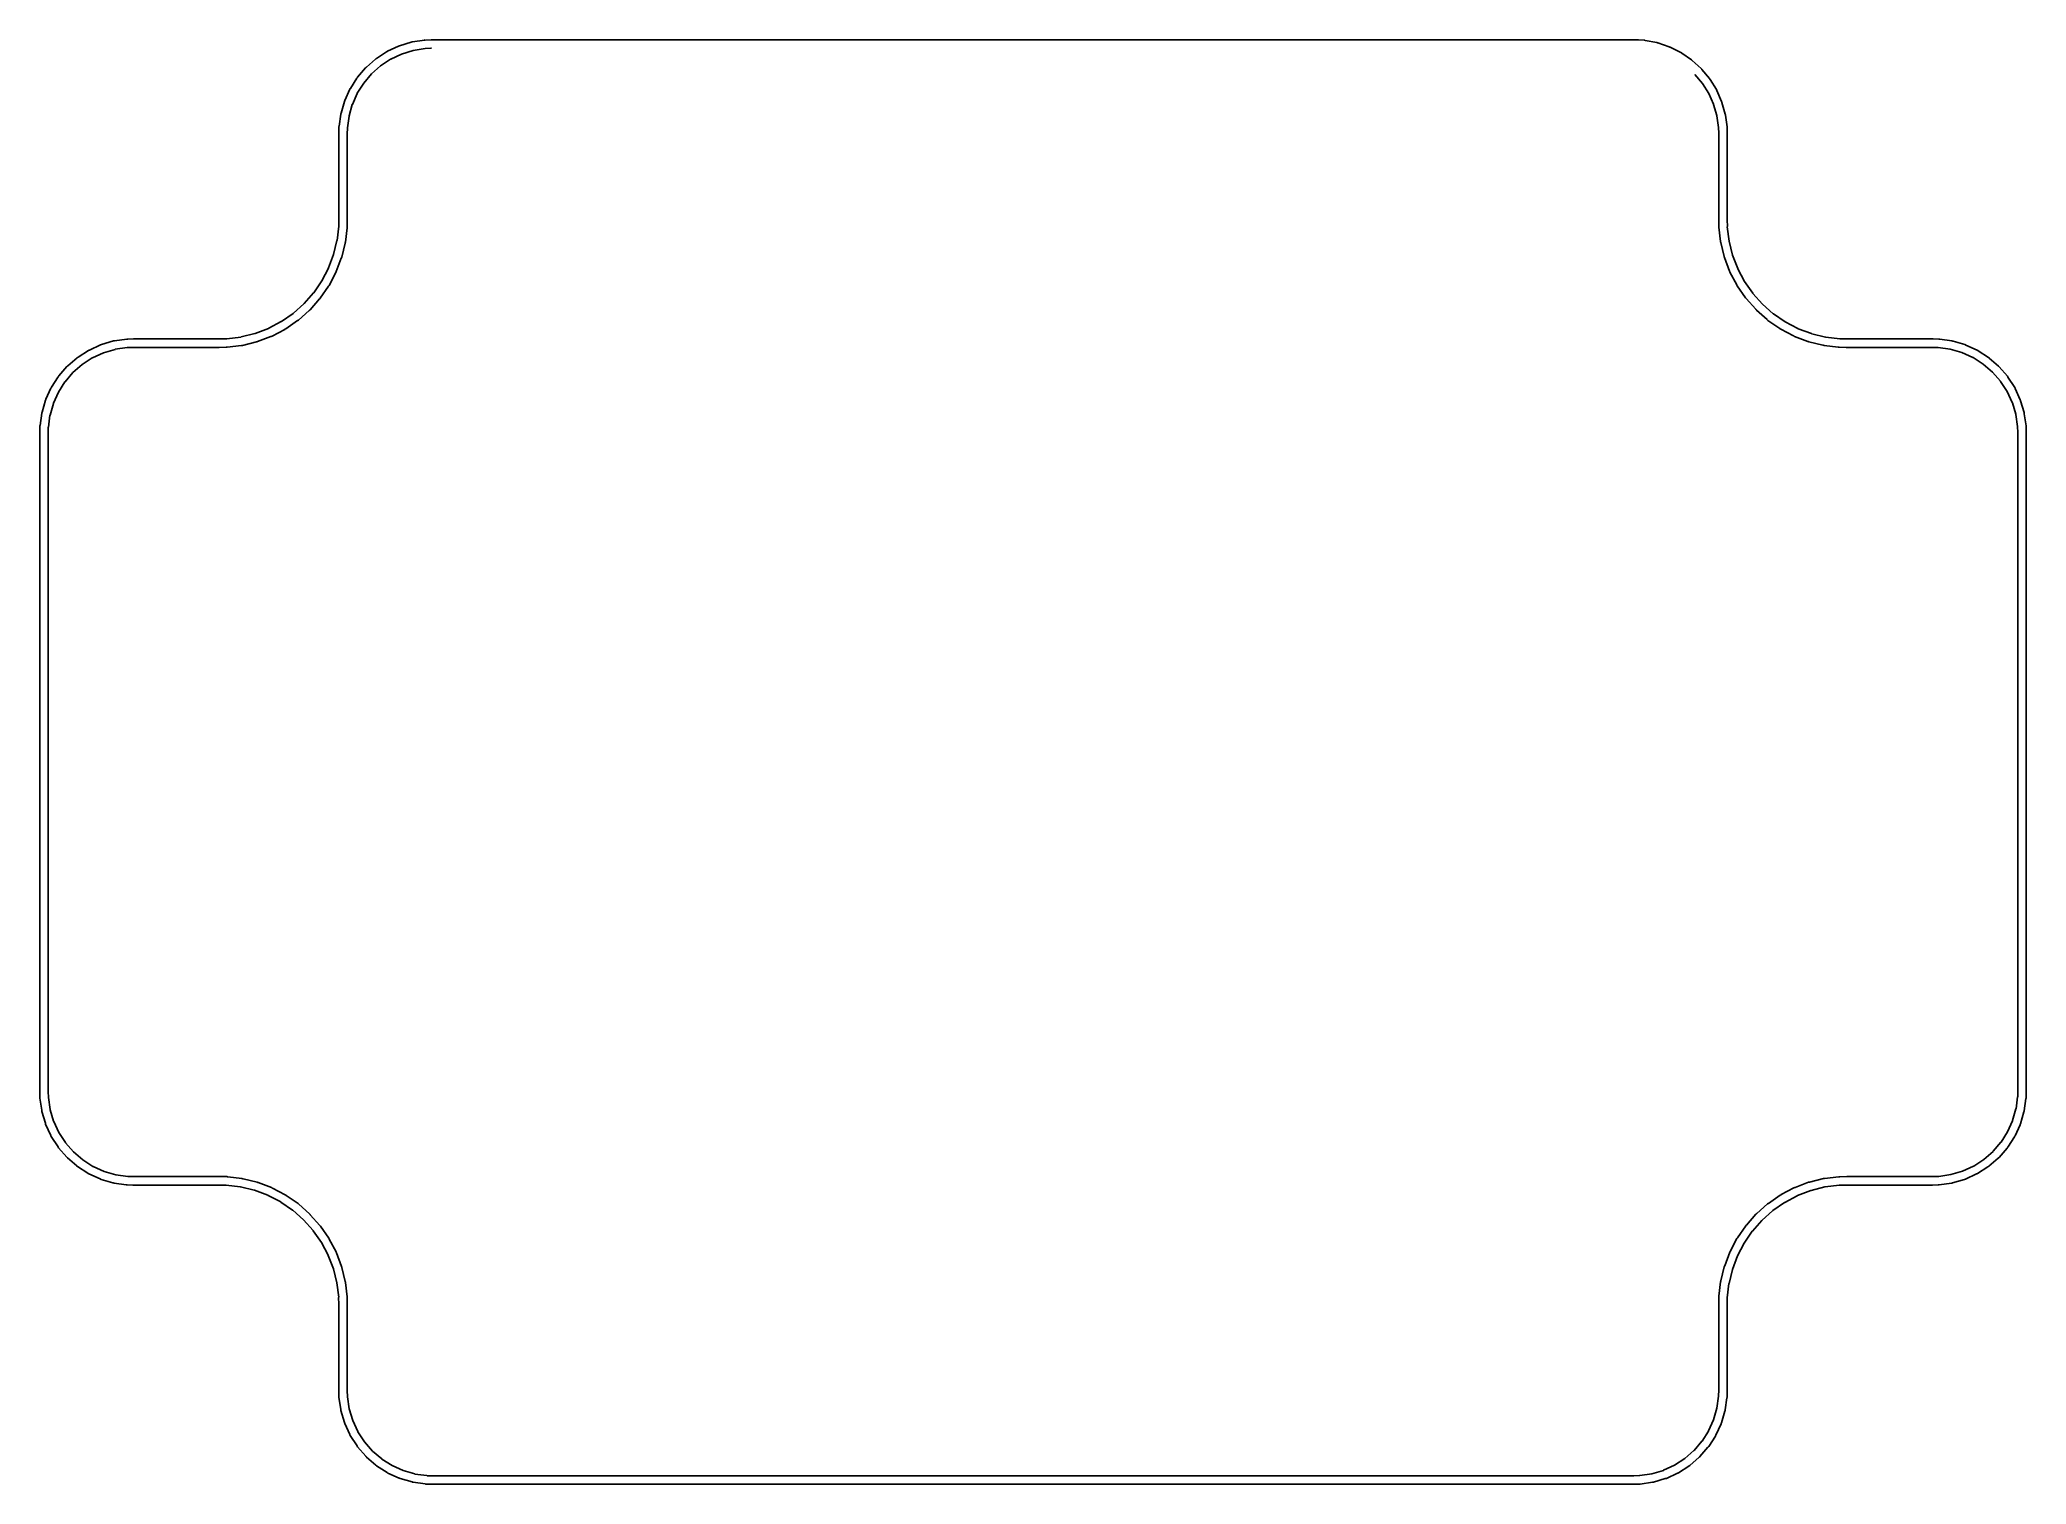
# Model space of a CAD drawing. Extents: x 233.8 to 280.3, y -72.9 to -39.1.
import ezdxf

# ---------------------------------------------------------------- set-up
doc = ezdxf.new("R2010")
doc.units = 0
doc.layers.add('BLACK', color=7, linetype='CONTINUOUS')

msp = doc.modelspace()

# ---------------------------------------------------------------- linework, layer by layer
at = {"layer": 'BLACK', "linetype": 'Continuous'}
for p, q in [((241.65084, -39.538263), (241.888504, -39.380265)), ((241.888504, -39.380265), (241.90587, -39.371169)), ((241.90587, -39.371169), (241.912119, -39.36998)), ((241.912119, -39.36998), (242.169685, -39.247067)), ((242.238647, -39.433762), (241.98588, -39.554386)), ((242.169685, -39.247067), (242.18816, -39.24051)), ((242.18816, -39.24051), (242.194514, -39.240214)), ((242.194514, -39.240214), (242.466834, -39.154841)), ((242.24154, -39.433177), (242.238647, -39.433762)), ((242.508787, -39.349393), (242.24154, -39.433177)), ((242.466834, -39.154841), (242.486048, -39.150954)), ((242.486048, -39.150954), (242.492383, -39.151557)), ((242.492383, -39.151557), (242.77402, -39.105429)), ((242.511734, -39.349222), (242.508787, -39.349393)), ((242.788577, -39.303878), (242.511734, -39.349222)), ((242.77402, -39.105429), (242.79359, -39.10429)), ((242.792815, -39.304158), (242.788577, -39.303878)), ((242.926722, -39.298296), (242.792815, -39.304158)), ((242.79359, -39.10429), (242.798347, -39.105436)), ((242.798347, -39.105436), (242.934816, -39.099463)), ((242.938046, -39.299411), (242.926722, -39.298296)), ((242.934816, -39.099463), (242.954377, -39.100753)), ((242.954377, -39.100753), (242.955906, -39.101329)), ((242.955906, -39.101329), (271.173008, -39.099411)), ((271.173008, -39.099411), (271.192517, -39.101332)), ((271.192517, -39.101332), (271.194477, -39.102144)), ((271.194477, -39.102144), (271.324732, -39.109316)), ((271.324732, -39.109316), (271.34407, -39.112532)), ((271.34407, -39.112532), (271.348888, -39.114915)), ((271.348888, -39.114915), (271.622371, -39.165191)), ((271.622371, -39.165191), (271.641177, -39.170724)), ((271.641177, -39.170724), (271.646355, -39.174121)), ((271.646355, -39.174121), (271.911128, -39.26189)), ((271.911128, -39.26189), (271.928992, -39.269962)), ((271.928992, -39.269962), (271.933653, -39.274041)), ((271.933653, -39.274041), (272.183801, -39.397468)), ((272.183801, -39.397468), (272.200382, -39.407926)), ((272.200382, -39.407926), (272.204437, -39.41261)), ((272.204437, -39.41261), (272.435182, -39.569336)), ((241.194694, -39.995324), (241.206774, -39.979885)), ((241.206774, -39.979885), (241.211979, -39.976229)), ((241.211979, -39.976229), (241.396091, -39.758168)), ((241.535806, -39.899909), (241.355125, -40.113908)), ((241.396091, -39.758168), (241.410227, -39.744587)), ((241.410227, -39.744587), (241.415896, -39.741701)), ((241.415896, -39.741701), (241.628911, -39.551774)), ((241.538202, -39.898185), (241.535806, -39.899909)), ((241.747246, -39.711797), (241.538202, -39.898185)), ((241.628911, -39.551774), (241.644821, -39.540321)), ((241.644821, -39.540321), (241.65084, -39.538263)), ((241.749863, -39.710427), (241.747246, -39.711797)), ((241.983096, -39.555373), (241.749863, -39.710427)), ((241.98588, -39.554386), (241.983096, -39.555373)), ((272.435182, -39.569336), (272.450163, -39.58198)), ((272.450163, -39.58198), (272.453532, -39.587176)), ((272.453532, -39.587176), (272.660474, -39.774213)), ((272.69186, -40.121642), (272.515928, -39.911747)), ((272.660474, -39.774213), (272.673569, -39.788801)), ((272.673569, -39.788801), (272.67619, -39.794412)), ((272.67619, -39.794412), (272.855375, -40.008189)), ((240.91282, -40.519293), (241.028743, -40.258506)), ((241.028743, -40.258506), (241.038526, -40.241518)), ((241.038526, -40.241518), (241.043165, -40.237163)), ((241.043165, -40.237163), (241.194694, -39.995324)), ((241.202469, -40.355614), (241.088709, -40.611539)), ((241.20429, -40.353287), (241.202469, -40.355614)), ((241.352994, -40.115954), (241.20429, -40.353287)), ((241.355125, -40.113908), (241.352994, -40.115954)), ((272.693251, -40.124486), (272.69186, -40.121642)), ((272.838572, -40.356627), (272.693251, -40.124486)), ((272.839559, -40.359637), (272.838572, -40.356627)), ((272.951494, -40.609592), (272.839559, -40.359637)), ((272.855375, -40.008189), (272.866335, -40.024443)), ((272.866335, -40.024443), (272.868157, -40.030363)), ((272.868157, -40.030363), (273.016165, -40.266797)), ((273.016165, -40.266797), (273.02478, -40.284406)), ((273.02478, -40.284406), (273.025769, -40.290518)), ((273.025769, -40.290518), (273.139775, -40.545099)), ((240.777271, -41.123391), (240.815666, -40.841499)), ((240.815666, -40.841499), (240.820317, -40.822455)), ((240.820317, -40.822455), (240.823557, -40.816977)), ((240.823557, -40.816977), (240.901553, -40.542454)), ((240.901553, -40.542454), (240.908843, -40.524257)), ((240.908843, -40.524257), (240.91282, -40.519293)), ((241.009594, -40.886247), (240.971797, -41.163758)), ((241.010692, -40.883508), (241.009594, -40.886247)), ((241.087234, -40.614099), (241.010692, -40.883508)), ((241.088709, -40.611539), (241.087234, -40.614099)), ((272.952057, -40.61271), (272.951494, -40.609592)), ((273.028472, -40.875713), (272.952057, -40.61271)), ((273.028599, -40.878873), (273.028472, -40.875713)), ((273.068096, -41.150336), (273.028599, -40.878873)), ((273.139775, -40.545099), (273.14588, -40.563728)), ((273.14588, -40.563728), (273.146017, -40.569919)), ((273.146017, -40.569919), (273.223844, -40.837783)), ((273.223844, -40.837783), (273.227323, -40.857075)), ((273.227323, -40.857075), (273.226605, -40.863228)), ((273.226605, -40.863228), (273.266767, -41.13926)), ((240.770226, -41.298179), (240.772036, -41.279791)), ((240.772111, -43.281208), (240.770226, -41.298179)), ((240.772036, -41.279791), (240.772811, -41.147932)), ((240.772811, -41.147932), (240.775069, -41.128459)), ((240.775069, -41.128459), (240.777271, -41.123391)), ((240.970211, -41.299909), (240.96834, -41.316039)), ((240.96834, -41.316039), (240.970226, -43.299179)), ((240.970991, -41.167057), (240.970211, -41.299909)), ((240.971797, -41.163758), (240.970991, -41.167057)), ((273.067737, -41.154767), (273.068096, -41.150336)), ((273.071509, -41.285377), (273.067737, -41.154767)), ((273.070226, -41.298411), (273.071509, -41.285377)), ((273.07211, -43.280545), (273.070226, -41.298411)), ((273.267554, -41.158848), (273.266362, -41.163431)), ((273.266362, -41.163431), (273.270211, -41.296689)), ((273.266767, -41.13926), (273.267554, -41.158848)), ((273.268626, -41.316228), (273.268341, -41.31695)), ((273.268341, -41.31695), (273.270226, -43.299179)), ((273.270211, -41.296689), (273.268626, -41.316228)), ((240.729612, -43.794126), (240.768257, -43.462372)), ((240.768257, -43.462372), (240.76935, -43.457467)), ((240.76935, -43.457467), (240.770238, -43.297637)), ((240.770238, -43.297637), (240.772111, -43.281208)), ((240.963412, -43.49982), (240.924423, -43.834533)), ((240.965291, -43.495476), (240.963412, -43.49982)), ((240.967512, -43.475999), (240.965291, -43.495476)), ((240.96839, -43.317819), (240.967512, -43.475999)), ((240.970226, -43.299179), (240.96839, -43.317819)), ((273.070238, -43.30072), (273.071858, -43.281183)), ((273.074336, -43.462894), (273.070238, -43.30072)), ((273.071858, -43.281183), (273.07211, -43.280545)), ((273.073209, -43.466944), (273.074336, -43.462894)), ((273.07366, -43.486542), (273.073209, -43.466944)), ((273.116211, -43.821601), (273.07366, -43.486542)), ((273.270226, -43.299179), (273.268871, -43.312932)), ((273.268871, -43.312932), (273.272915, -43.472918)), ((273.272915, -43.472918), (273.272434, -43.478711)), ((273.272434, -43.478711), (273.314554, -43.810368)), ((240.53077, -44.44018), (240.647669, -44.127308)), ((240.647669, -44.127308), (240.649727, -44.123162)), ((240.649727, -44.123162), (240.728069, -43.798487)), ((240.728069, -43.798487), (240.729612, -43.794126)), ((240.91747, -43.858429), (240.838248, -44.186754)), ((240.920158, -43.853667), (240.91747, -43.858429)), ((240.924423, -43.834533), (240.920158, -43.853667)), ((273.11539, -43.827009), (273.116211, -43.821601)), ((273.1182, -43.84641), (273.11539, -43.827009)), ((273.200821, -44.173899), (273.1182, -43.84641)), ((273.200658, -44.179365), (273.200821, -44.173899)), ((273.314554, -43.810368), (273.31466, -43.814993)), ((273.31466, -43.814993), (273.396364, -44.138843)), ((273.396364, -44.138843), (273.397027, -44.143421)), ((273.397027, -44.143421), (273.517163, -44.455066)), ((240.374478, -44.740548), (240.528229, -44.444045)), ((240.528229, -44.444045), (240.53077, -44.44018)), ((240.697787, -44.547562), (240.542309, -44.847398)), ((240.701536, -44.543582), (240.697787, -44.547562)), ((240.710255, -44.526025), (240.701536, -44.543582)), ((240.828466, -44.209638), (240.710255, -44.526025)), ((240.831709, -44.205235), (240.828466, -44.209638)), ((240.838248, -44.186754), (240.831709, -44.205235)), ((273.205784, -44.198286), (273.200658, -44.179365)), ((273.327271, -44.513434), (273.205784, -44.198286)), ((273.327767, -44.518878), (273.327271, -44.513434)), ((273.335136, -44.537044), (273.327767, -44.518878)), ((273.493715, -44.835251), (273.335136, -44.537044)), ((273.517163, -44.455066), (273.518372, -44.459529)), ((273.518372, -44.459529), (273.675191, -44.754426)), ((239.959506, -45.274145), (240.179734, -45.02304)), ((240.179734, -45.02304), (240.183128, -45.019893)), ((240.183128, -45.019893), (240.371489, -44.74408)), ((240.527335, -44.867277), (240.336859, -45.14619)), ((240.371489, -44.74408), (240.374478, -44.740548)), ((240.531538, -44.863777), (240.527335, -44.867277)), ((240.542309, -44.847398), (240.531538, -44.863777)), ((273.494864, -44.840598), (273.493715, -44.835251)), ((273.504369, -44.857743), (273.494864, -44.840598)), ((273.697732, -45.134667), (273.504369, -44.857743)), ((273.675191, -44.754426), (273.67693, -44.758714)), ((273.67693, -44.758714), (273.868145, -45.032561)), ((273.868145, -45.032561), (273.870388, -45.036606)), ((273.870388, -45.036606), (274.09321, -45.285414)), ((239.428916, -45.692957), (239.70283, -45.501836)), ((239.70283, -45.501836), (239.706877, -45.499594)), ((239.706877, -45.499594), (239.95576, -45.276858)), ((240.077607, -45.433763), (239.825926, -45.659004)), ((239.95576, -45.276858), (239.959506, -45.274145)), ((240.082521, -45.431372), (240.077607, -45.433763)), ((240.096899, -45.418046), (240.082521, -45.431372)), ((240.319598, -45.16412), (240.096899, -45.418046)), ((240.324193, -45.161152), (240.319598, -45.16412)), ((240.336859, -45.14619), (240.324193, -45.161152)), ((273.699517, -45.139836), (273.697732, -45.134667)), ((273.711019, -45.15571), (273.699517, -45.139836)), ((273.936346, -45.407314), (273.711019, -45.15571)), ((273.93874, -45.412229), (273.936346, -45.407314)), ((273.952071, -45.426602), (273.93874, -45.412229)), ((274.206078, -45.649216), (273.952071, -45.426602)), ((274.09321, -45.285414), (274.095924, -45.289159)), ((274.095924, -45.289159), (274.347108, -45.5093)), ((274.347108, -45.5093), (274.350255, -45.512693)), ((274.350255, -45.512693), (274.626136, -45.700958)), ((238.485084, -46.05491), (238.808959, -45.973314)), ((238.808959, -45.973314), (238.813535, -45.972652)), ((238.813535, -45.972652), (239.12522, -45.85262)), ((239.12522, -45.85262), (239.129686, -45.851411)), ((239.129686, -45.851411), (239.424632, -45.694694)), ((239.207137, -46.034674), (239.188969, -46.042038)), ((239.505397, -45.876195), (239.207137, -46.034674)), ((239.424632, -45.694694), (239.428916, -45.692957)), ((239.510742, -45.875049), (239.505397, -45.876195)), ((239.527891, -45.86555), (239.510742, -45.875049)), ((239.804879, -45.672282), (239.527891, -45.86555)), ((239.810048, -45.6705), (239.804879, -45.672282)), ((239.825926, -45.659004), (239.810048, -45.6705)), ((274.209047, -45.653807), (274.206078, -45.649216)), ((274.224013, -45.666468), (274.209047, -45.653807)), ((274.502993, -45.856848), (274.224013, -45.666468)), ((274.506496, -45.86105), (274.502993, -45.856848)), ((274.522879, -45.871815), (274.506496, -45.86105)), ((274.82277, -46.027186), (274.522879, -45.871815)), ((274.626136, -45.700958), (274.629667, -45.703945)), ((274.629667, -45.703945), (274.926228, -45.857591)), ((274.826753, -46.030934), (274.82277, -46.027186)), ((274.844314, -46.039647), (274.826753, -46.030934)), ((274.926228, -45.857591), (274.930094, -45.860131)), ((274.930094, -45.860131), (275.24301, -45.976917)), ((275.24301, -45.976917), (275.247154, -45.978973)), ((275.247154, -45.978973), (275.571863, -46.057197)), ((234.666673, -46.526861), (234.908388, -46.369465)), ((234.908388, -46.369465), (234.925839, -46.360534)), ((234.925839, -46.360534), (234.932171, -46.359391)), ((234.932171, -46.359391), (235.193826, -46.237996)), ((235.260721, -46.425444), (235.003991, -46.544555)), ((235.193826, -46.237996), (235.21237, -46.231639)), ((235.21237, -46.231639), (235.2188, -46.231409)), ((235.2188, -46.231409), (235.495069, -46.14849)), ((235.263537, -46.42491), (235.260721, -46.425444)), ((235.534606, -46.34355), (235.263537, -46.42491)), ((235.495069, -46.14849), (235.514329, -46.144837)), ((235.514329, -46.144837), (235.520727, -46.145525)), ((235.520727, -46.145525), (235.805985, -46.102767)), ((235.537469, -46.343423), (235.534606, -46.34355)), ((235.817813, -46.301401), (235.537469, -46.343423)), ((235.805985, -46.102767), (235.825568, -46.101893)), ((235.821927, -46.301735), (235.817813, -46.301401)), ((235.957096, -46.297886), (235.821927, -46.301735)), ((235.825568, -46.101893), (235.8304, -46.103126)), ((235.8304, -46.103126), (235.968512, -46.099194)), ((235.970226, -46.299179), (235.957096, -46.297886)), ((235.968512, -46.099194), (235.988051, -46.10078)), ((237.950577, -46.297294), (235.970226, -46.299179)), ((235.988051, -46.10078), (235.98877, -46.101063)), ((235.98877, -46.101063), (237.969226, -46.099179)), ((237.951199, -46.297541), (237.950577, -46.297294)), ((237.970735, -46.299168), (237.951199, -46.297541)), ((237.969226, -46.099179), (237.983025, -46.100537)), ((238.132909, -46.29512), (237.970735, -46.299168)), ((237.983025, -46.100537), (238.142996, -46.096545)), ((238.136958, -46.296249), (238.132909, -46.29512)), ((238.156557, -46.295805), (238.136958, -46.296249)), ((238.142996, -46.096545), (238.14879, -46.097027)), ((238.14879, -46.097027), (238.480457, -46.055015)), ((238.491628, -46.253361), (238.156557, -46.295805)), ((238.480457, -46.055015), (238.485084, -46.05491)), ((238.497034, -46.254184), (238.491628, -46.253361)), ((238.516436, -46.251381), (238.497034, -46.254184)), ((238.843948, -46.168868), (238.516436, -46.251381)), ((238.849417, -46.169034), (238.843948, -46.168868)), ((238.868339, -46.163913), (238.849417, -46.169034)), ((239.183524, -46.042532), (238.868339, -46.163913)), ((239.188969, -46.042038), (239.183524, -46.042532)), ((275.160746, -46.157744), (274.844314, -46.039647)), ((275.16515, -46.160985), (275.160746, -46.157744)), ((275.183633, -46.167518), (275.16515, -46.160985)), ((275.511989, -46.24662), (275.183633, -46.167518)), ((275.516753, -46.249307), (275.511989, -46.24662)), ((275.535889, -46.253564), (275.516753, -46.249307)), ((275.870616, -46.29243), (275.535889, -46.253564)), ((275.571863, -46.057197), (275.576226, -46.058739)), ((275.576226, -46.058739), (275.907994, -46.097262)), ((275.874958, -46.294306), (275.870616, -46.29243)), ((275.894436, -46.296522), (275.874958, -46.294306)), ((276.052646, -46.297349), (275.894436, -46.296522)), ((275.907994, -46.097262), (275.912902, -46.098353)), ((275.912902, -46.098353), (276.072735, -46.09919)), ((276.071226, -46.299179), (276.052646, -46.297349)), ((278.052396, -46.297293), (276.071226, -46.299179)), ((276.072735, -46.09919), (276.089209, -46.101064)), ((276.089209, -46.101064), (278.070226, -46.099179)), ((278.06844, -46.299163), (278.052396, -46.297293)), ((278.202737, -46.30004), (278.06844, -46.299163)), ((278.070226, -46.099179), (278.088761, -46.101004)), ((278.088761, -46.101004), (278.222014, -46.101875)), ((278.205994, -46.300841), (278.202737, -46.30004)), ((278.486344, -46.339437), (278.205994, -46.300841)), ((278.222014, -46.101875), (278.241486, -46.104144)), ((278.241486, -46.104144), (278.246596, -46.106368)), ((278.246596, -46.106368), (278.531412, -46.14558)), ((278.489003, -46.340511), (278.486344, -46.339437)), ((278.761005, -46.41861), (278.489003, -46.340511)), ((278.531412, -46.14558), (278.550449, -46.150259)), ((278.550449, -46.150259), (278.555981, -46.153541)), ((278.555981, -46.153541), (278.833203, -46.23314)), ((278.763485, -46.420052), (278.761005, -46.41861)), ((279.021608, -46.536066), (278.763485, -46.420052)), ((278.833203, -46.23314), (278.851381, -46.24048)), ((278.851381, -46.24048), (278.85639, -46.244516)), ((278.85639, -46.244516), (279.119462, -46.362756)), ((279.119462, -46.362756), (279.13641, -46.372608)), ((279.13641, -46.372608), (279.140794, -46.377317)), ((279.140794, -46.377317), (279.384363, -46.531791)), ((234.220153, -46.965902), (234.407731, -46.74678)), ((234.546455, -46.889494), (234.362405, -47.104496)), ((234.407731, -46.74678), (234.421959, -46.733294)), ((234.421959, -46.733294), (234.427713, -46.730413)), ((234.427713, -46.730413), (234.644567, -46.540217)), ((234.548791, -46.887842), (234.546455, -46.889494)), ((234.761566, -46.701223), (234.548791, -46.887842)), ((234.644567, -46.540217), (234.660569, -46.528893)), ((234.660569, -46.528893), (234.666673, -46.526861)), ((234.764115, -46.699919), (234.761566, -46.701223)), ((235.001282, -46.545483), (234.764115, -46.699919)), ((235.003991, -46.544555), (235.001282, -46.545483)), ((279.023855, -46.537844), (279.021608, -46.536066)), ((279.262841, -46.689411), (279.023855, -46.537844)), ((279.264812, -46.691491), (279.262841, -46.689411)), ((279.479796, -46.875527), (279.264812, -46.691491)), ((279.384363, -46.531791), (279.399736, -46.543955)), ((279.399736, -46.543955), (279.403403, -46.549236)), ((279.403403, -46.549236), (279.622511, -46.736803)), ((279.48145, -46.877864), (279.479796, -46.875527)), ((279.668056, -47.090619), (279.48145, -46.877864)), ((279.622511, -46.736803), (279.635997, -46.751031)), ((279.635997, -46.751031), (279.638876, -46.756784)), ((279.638876, -46.756784), (279.829062, -46.97362)), ((233.915417, -47.51296), (234.033661, -47.249866)), ((234.033661, -47.249866), (234.043512, -47.232918)), ((234.043512, -47.232918), (234.04822, -47.228534)), ((234.04822, -47.228534), (234.202705, -46.984946)), ((234.206971, -47.347717), (234.090953, -47.605862)), ((234.202705, -46.984946), (234.214868, -46.969572)), ((234.208749, -47.345471), (234.206971, -47.347717)), ((234.360327, -47.106465), (234.208749, -47.345471)), ((234.214868, -46.969572), (234.220153, -46.965902)), ((234.362405, -47.104496), (234.360327, -47.106465)), ((279.669362, -47.093171), (279.668056, -47.090619)), ((279.823789, -47.330314), (279.669362, -47.093171)), ((279.82472, -47.333028), (279.823789, -47.330314)), ((279.94383, -47.589737), (279.82472, -47.333028)), ((279.829062, -46.97362), (279.840386, -46.989622)), ((279.840386, -46.989622), (279.842417, -46.995724)), ((279.842417, -46.995724), (279.999808, -47.237421)), ((279.999808, -47.237421), (280.00874, -47.254871)), ((280.00874, -47.254871), (280.009882, -47.261202)), ((280.009882, -47.261202), (280.131275, -47.522834)), ((233.777275, -48.122843), (233.816484, -47.837964)), ((233.816484, -47.837964), (233.821161, -47.818927)), ((233.821161, -47.818927), (233.824443, -47.813394)), ((233.824443, -47.813394), (233.90404, -47.536149)), ((233.90404, -47.536149), (233.91138, -47.517971)), ((233.91138, -47.517971), (233.915417, -47.51296)), ((234.010343, -47.883023), (233.971755, -48.163396)), ((234.011416, -47.880366), (234.010343, -47.883023)), ((234.089513, -47.608338), (234.011416, -47.880366)), ((234.090953, -47.605862), (234.089513, -47.608338)), ((279.944364, -47.592552), (279.94383, -47.589737)), ((280.025729, -47.863599), (279.944364, -47.592552)), ((280.025857, -47.866461), (280.025729, -47.863599)), ((280.067892, -48.146797), (280.025857, -47.866461)), ((280.131275, -47.522834), (280.137633, -47.541378)), ((280.137633, -47.541378), (280.137862, -47.547808)), ((280.137862, -47.547808), (280.220788, -47.824052)), ((280.220788, -47.824052), (280.224441, -47.843312)), ((280.224441, -47.843312), (280.223753, -47.849705)), ((280.223753, -47.849705), (280.266523, -48.134944)), ((233.770226, -48.299179), (233.772034, -48.280813)), ((233.772142, -63.681164), (233.770226, -48.299179)), ((233.772034, -48.280813), (233.772787, -48.147468)), ((233.772787, -48.147468), (233.775039, -48.127994)), ((233.775039, -48.127994), (233.777275, -48.122843)), ((233.970212, -48.300877), (233.968309, -48.317326)), ((233.968309, -48.317326), (233.970226, -63.69981)), ((233.970969, -48.166591), (233.970212, -48.300877)), ((233.971755, -48.163396), (233.970969, -48.166591)), ((280.067557, -48.150967), (280.067892, -48.146797)), ((280.071509, -48.286146), (280.067557, -48.150967)), ((280.070226, -48.299179), (280.071509, -48.286146)), ((280.072142, -63.681662), (280.070226, -48.299179)), ((280.267398, -48.154527), (280.266173, -48.159325)), ((280.266173, -48.159325), (280.27021, -48.297389)), ((280.266523, -48.134944), (280.267398, -48.154527)), ((280.268638, -48.31693), (280.268309, -48.317764)), ((280.268309, -48.317764), (280.270226, -63.699811)), ((280.27021, -48.297389), (280.268638, -48.31693)), ((233.77024, -63.701483), (233.771834, -63.681945)), ((233.774117, -63.839621), (233.77024, -63.701483)), ((233.771834, -63.681945), (233.772142, -63.681164)), ((233.970226, -63.69981), (233.968928, -63.712988)), ((280.069482, -63.832398), (280.07024, -63.698113)), ((280.07024, -63.698113), (280.072142, -63.681662)), ((280.270226, -63.699811), (280.268417, -63.718176)), ((233.772879, -63.844472), (233.774117, -63.839621)), ((233.773754, -63.864056), (233.772879, -63.844472)), ((233.816517, -64.149319), (233.773754, -63.864056)), ((233.81583, -64.155714), (233.816517, -64.149319)), ((233.819483, -64.174974), (233.81583, -64.155714)), ((233.968928, -63.712988), (233.972722, -63.848152)), ((233.972722, -63.848152), (233.972389, -63.852232)), ((233.972389, -63.852232), (234.014414, -64.13257)), ((234.014414, -64.13257), (234.014541, -64.135431)), ((234.014541, -64.135431), (234.095908, -64.406505)), ((279.950935, -64.390652), (280.029035, -64.118624)), ((280.029035, -64.118624), (280.030106, -64.115969)), ((280.030106, -64.115969), (280.068697, -63.835594)), ((280.068697, -63.835594), (280.069482, -63.832398)), ((280.223966, -64.161027), (280.219289, -64.180065)), ((280.263176, -63.876145), (280.223966, -64.161027)), ((280.265413, -63.870995), (280.263176, -63.876145)), ((280.267665, -63.851522), (280.265413, -63.870995)), ((280.268417, -63.718176), (280.267665, -63.851522)), ((233.902409, -64.451245), (233.819483, -64.174974)), ((233.902639, -64.457675), (233.902409, -64.451245)), ((233.908996, -64.476219), (233.902639, -64.457675)), ((234.030395, -64.737877), (233.908996, -64.476219)), ((234.095908, -64.406505), (234.096441, -64.409317)), ((234.096441, -64.409317), (234.215558, -64.666054)), ((279.833477, -64.651273), (279.949496, -64.393129)), ((279.949496, -64.393129), (279.950935, -64.390652)), ((280.125031, -64.486029), (280.006788, -64.749125)), ((280.129069, -64.48102), (280.125031, -64.486029)), ((280.136408, -64.462843), (280.129069, -64.48102)), ((280.216005, -64.185598), (280.136408, -64.462843)), ((280.219289, -64.180065), (280.216005, -64.185598)), ((234.031538, -64.744209), (234.030395, -64.737877)), ((234.04047, -64.761659), (234.031538, -64.744209)), ((234.197873, -65.003375), (234.04047, -64.761659)), ((234.199905, -65.009481), (234.197873, -65.003375)), ((234.211229, -65.025483), (234.199905, -65.009481)), ((234.401433, -65.242339), (234.211229, -65.025483)), ((234.215558, -64.666054), (234.216485, -64.668761)), ((234.216485, -64.668761), (234.370929, -64.905932)), ((234.370929, -64.905932), (234.372234, -64.908481)), ((234.372234, -64.908481), (234.558858, -65.121256)), ((279.493996, -65.109497), (279.678044, -64.894497)), ((279.820298, -65.033087), (279.632719, -65.252213)), ((279.678044, -64.894497), (279.680122, -64.892526)), ((279.680122, -64.892526), (279.8317, -64.65352)), ((279.825581, -65.02942), (279.820298, -65.033087)), ((279.837745, -65.014047), (279.825581, -65.02942)), ((279.8317, -64.65352), (279.833477, -64.651273)), ((279.992227, -64.770457), (279.837745, -65.014047)), ((279.996937, -64.766073), (279.992227, -64.770457)), ((280.006788, -64.749125), (279.996937, -64.766073)), ((234.404312, -65.24809), (234.401433, -65.242339)), ((234.417798, -65.262318), (234.404312, -65.24809)), ((234.636925, -65.449892), (234.417798, -65.262318)), ((234.558858, -65.121256), (234.560513, -65.123594)), ((234.560513, -65.123594), (234.775518, -65.307641)), ((234.640596, -65.45518), (234.636925, -65.449892)), ((234.65597, -65.467343), (234.640596, -65.45518)), ((234.899561, -65.621824), (234.65597, -65.467343)), ((234.775518, -65.307641), (234.777489, -65.30972)), ((234.777489, -65.30972), (235.016499, -65.461296)), ((235.016499, -65.461296), (235.018744, -65.463072)), ((235.018744, -65.463072), (235.276895, -65.579089)), ((278.779728, -65.573556), (279.036459, -65.454443)), ((279.036459, -65.454443), (279.039171, -65.453513)), ((279.039171, -65.453513), (279.276335, -65.299076)), ((279.373777, -65.472132), (279.132064, -65.629533)), ((279.276335, -65.299076), (279.278885, -65.29777)), ((279.278885, -65.29777), (279.491658, -65.111152)), ((279.379883, -65.470101), (279.373777, -65.472132)), ((279.395885, -65.458777), (279.379883, -65.470101)), ((279.612739, -65.268577), (279.395885, -65.458777)), ((279.491658, -65.111152), (279.493996, -65.109497)), ((279.618491, -65.265699), (279.612739, -65.268577)), ((279.632719, -65.252213), (279.618491, -65.265699)), ((234.903948, -65.626535), (234.899561, -65.621824)), ((234.920897, -65.636386), (234.903948, -65.626535)), ((235.183996, -65.754625), (234.920897, -65.636386)), ((235.189007, -65.758664), (235.183996, -65.754625)), ((235.207185, -65.766003), (235.189007, -65.758664)), ((235.484436, -65.845597), (235.207185, -65.766003)), ((235.276895, -65.579089), (235.279369, -65.580527)), ((235.279369, -65.580527), (235.551406, -65.658625)), ((235.489968, -65.84888), (235.484436, -65.845597)), ((235.509005, -65.853558), (235.489968, -65.84888)), ((235.793891, -65.892762), (235.509005, -65.853558)), ((235.551406, -65.658625), (235.554062, -65.659697)), ((235.554062, -65.659697), (235.83444, -65.698282)), ((235.799041, -65.894999), (235.793891, -65.892762)), ((235.818515, -65.897251), (235.799041, -65.894999)), ((235.951865, -65.898002), (235.818515, -65.897251)), ((235.83444, -65.698282), (235.837637, -65.699067)), ((235.837637, -65.699067), (235.971923, -65.699824)), ((235.970226, -65.89981), (235.951865, -65.898002)), ((237.951225, -65.897924), (235.970226, -65.89981)), ((235.971923, -65.699824), (235.988105, -65.701695)), ((235.988105, -65.701695), (237.969226, -65.69981)), ((237.967737, -65.899799), (237.951225, -65.897924)), ((238.127564, -65.900602), (237.967737, -65.899799)), ((237.969226, -65.69981), (237.98776, -65.701635)), ((237.98776, -65.701635), (238.145994, -65.702431)), ((238.132453, -65.901691), (238.127564, -65.900602)), ((238.464217, -65.940226), (238.132453, -65.901691)), ((238.145994, -65.702431), (238.165473, -65.704642)), ((238.165473, -65.704642), (238.169828, -65.706522)), ((238.169828, -65.706522), (238.504563, -65.745403)), ((238.468582, -65.941769), (238.464217, -65.940226)), ((238.793288, -66.020003), (238.468582, -65.941769)), ((238.504563, -65.745403), (238.523699, -65.749662)), ((238.523699, -65.749662), (238.52846, -65.752347)), ((238.52846, -65.752347), (238.856815, -65.831461)), ((238.797433, -66.02206), (238.793288, -66.020003)), ((239.110343, -66.138854), (238.797433, -66.02206)), ((238.856815, -65.831461), (238.875298, -65.837994)), ((238.875298, -65.837994), (238.879701, -65.841233)), ((238.879701, -65.841233), (239.196129, -65.959341)), ((239.196129, -65.959341), (239.213689, -65.968054)), ((239.213689, -65.968054), (239.21767, -65.971801)), ((239.21767, -65.971801), (239.51756, -66.12718)), ((274.535039, -66.122795), (274.833304, -65.964317)), ((274.833304, -65.964317), (274.851472, -65.956954)), ((274.851472, -65.956954), (274.856916, -65.956459)), ((274.856916, -65.956459), (275.172106, -65.835079)), ((275.226907, -66.02634), (274.915219, -66.146373)), ((275.172106, -65.835079), (275.191029, -65.829959)), ((275.191029, -65.829959), (275.196495, -65.830124)), ((275.196495, -65.830124), (275.524011, -65.747611)), ((275.231485, -66.025679), (275.226907, -66.02634)), ((275.555362, -65.944081), (275.231485, -66.025679)), ((275.524011, -65.747611), (275.543413, -65.744808)), ((275.543413, -65.744808), (275.548818, -65.74563)), ((275.548818, -65.74563), (275.883893, -65.703186)), ((275.55999, -65.943977), (275.555362, -65.944081)), ((275.891659, -65.901963), (275.55999, -65.943977)), ((275.883893, -65.703186), (275.903491, -65.702742)), ((275.897454, -65.902446), (275.891659, -65.901963)), ((276.057428, -65.898452), (275.897454, -65.902446)), ((275.903491, -65.702742), (275.907539, -65.70387)), ((275.907539, -65.70387), (276.069717, -65.699822)), ((276.071226, -65.899811), (276.057428, -65.898452)), ((276.069717, -65.699822), (276.089252, -65.701449)), ((278.051674, -65.897926), (276.071226, -65.899811)), ((276.089252, -65.701449), (276.089873, -65.701695)), ((276.089873, -65.701695), (278.070226, -65.699811)), ((278.052389, -65.898208), (278.051674, -65.897926)), ((278.071928, -65.899797), (278.052389, -65.898208)), ((278.070226, -65.699811), (278.083366, -65.701104)), ((278.210048, -65.89588), (278.071928, -65.899797)), ((278.083366, -65.701104), (278.218538, -65.697272)), ((278.214885, -65.897115), (278.210048, -65.89588)), ((278.234469, -65.89624), (278.214885, -65.897115)), ((278.218538, -65.697272), (278.222642, -65.697605)), ((278.222642, -65.697605), (278.502982, -65.655582)), ((278.519726, -65.853478), (278.234469, -65.89624)), ((278.502982, -65.655582), (278.505842, -65.655454)), ((278.505842, -65.655454), (278.776914, -65.57409)), ((278.526124, -65.854167), (278.519726, -65.853478)), ((278.545384, -65.850514), (278.526124, -65.854167)), ((278.821653, -65.767589), (278.545384, -65.850514)), ((278.776914, -65.57409), (278.779728, -65.573556)), ((278.828083, -65.76736), (278.821653, -65.767589)), ((278.846627, -65.761004), (278.828083, -65.76736)), ((279.108281, -65.639606), (278.846627, -65.761004)), ((279.114613, -65.638464), (279.108281, -65.639606)), ((279.132064, -65.629533), (279.114613, -65.638464)), ((239.11421, -66.141395), (239.110343, -66.138854)), ((239.410768, -66.295048), (239.11421, -66.141395)), ((239.414299, -66.298035), (239.410768, -66.295048)), ((239.690178, -66.486305), (239.414299, -66.298035)), ((239.51756, -66.12718), (239.533942, -66.137946)), ((239.533942, -66.137946), (239.537442, -66.142145)), ((239.537442, -66.142145), (239.81642, -66.33253)), ((239.693323, -66.489696), (239.690178, -66.486305)), ((239.944505, -66.70984), (239.693323, -66.489696)), ((239.81642, -66.33253), (239.831386, -66.345191)), ((239.831386, -66.345191), (239.834354, -66.34978)), ((239.834354, -66.34978), (240.088359, -66.572399)), ((273.962819, -66.565225), (274.214506, -66.339986)), ((274.214506, -66.339986), (274.230384, -66.32849)), ((274.230384, -66.32849), (274.235554, -66.326706)), ((274.235554, -66.326706), (274.512545, -66.133442)), ((274.611513, -66.306037), (274.3376, -66.497155)), ((274.512545, -66.133442), (274.529693, -66.123943)), ((274.529693, -66.123943), (274.535039, -66.122795)), ((274.615802, -66.304299), (274.611513, -66.306037)), ((274.91075, -66.147581), (274.615802, -66.304299)), ((274.915219, -66.146373), (274.91075, -66.147581)), ((239.947219, -66.713586), (239.944505, -66.70984)), ((240.17004, -66.962394), (239.947219, -66.713586)), ((240.088359, -66.572399), (240.10169, -66.586772)), ((240.10169, -66.586772), (240.104084, -66.591687)), ((240.104084, -66.591687), (240.329408, -66.843291)), ((240.329408, -66.843291), (240.34091, -66.859165)), ((240.34091, -66.859165), (240.342693, -66.864331)), ((240.342693, -66.864331), (240.536057, -67.141255)), ((273.513076, -67.131707), (273.703561, -66.852796)), ((273.703561, -66.852796), (273.716228, -66.837835)), ((273.716228, -66.837835), (273.720819, -66.834868)), ((273.720819, -66.834868), (273.943527, -66.580942)), ((274.080917, -66.724844), (273.860684, -66.97595)), ((273.943527, -66.580942), (273.957905, -66.567617)), ((273.957905, -66.567617), (273.962819, -66.565225)), ((274.084664, -66.722132), (274.080917, -66.724844)), ((274.333553, -66.499396), (274.084664, -66.722132)), ((274.3376, -66.497155), (274.333553, -66.499396)), ((240.172283, -66.96644), (240.17004, -66.962394)), ((240.363497, -67.240285), (240.172283, -66.96644)), ((240.365236, -67.244572), (240.363497, -67.240285)), ((240.522056, -67.539467), (240.365236, -67.244572)), ((240.536057, -67.141255), (240.545562, -67.1584)), ((240.545562, -67.1584), (240.54671, -67.163746)), ((240.54671, -67.163746), (240.705293, -67.461953)), ((273.342617, -67.451419), (273.498103, -67.151586)), ((273.498103, -67.151586), (273.508874, -67.135208)), ((273.508874, -67.135208), (273.513076, -67.131707)), ((273.66593, -67.258439), (273.512172, -67.554943)), ((273.668921, -67.254908), (273.66593, -67.258439)), ((273.857287, -66.979097), (273.668921, -67.254908)), ((273.860684, -66.97595), (273.857287, -66.979097)), ((240.523266, -67.543932), (240.522056, -67.539467)), ((240.643406, -67.855572), (240.523266, -67.543932)), ((240.644069, -67.860152), (240.643406, -67.855572)), ((240.725778, -68.183999), (240.644069, -67.860152)), ((240.705293, -67.461953), (240.712662, -67.480118)), ((240.712662, -67.480118), (240.713158, -67.485563)), ((240.713158, -67.485563), (240.834648, -67.800707)), ((240.834648, -67.800707), (240.839775, -67.819628)), ((240.839775, -67.819628), (240.839611, -67.825091)), ((240.839611, -67.825091), (240.922239, -68.152581)), ((273.12291, -68.140555), (273.202145, -67.812228)), ((273.202145, -67.812228), (273.208685, -67.793748)), ((273.208685, -67.793748), (273.211925, -67.789347)), ((273.211925, -67.789347), (273.330148, -67.472958)), ((273.390663, -67.875823), (273.31231, -68.200503)), ((273.330148, -67.472958), (273.338867, -67.455401)), ((273.338867, -67.455401), (273.342617, -67.451419)), ((273.392722, -67.871679), (273.390663, -67.875823)), ((273.50963, -67.558807), (273.392722, -67.871679)), ((273.512172, -67.554943), (273.50963, -67.558807)), ((240.725885, -68.188627), (240.725778, -68.183999)), ((240.768012, -68.52028), (240.725885, -68.188627)), ((240.922239, -68.152581), (240.925049, -68.171982)), ((240.925049, -68.171982), (240.924227, -68.17739)), ((240.924227, -68.17739), (240.966787, -68.512446)), ((273.076953, -68.49919), (273.115957, -68.164451)), ((273.115957, -68.164451), (273.120223, -68.145317)), ((273.120223, -68.145317), (273.12291, -68.140555)), ((273.310766, -68.204863), (273.272111, -68.53662)), ((273.31231, -68.200503), (273.310766, -68.204863)), ((240.767532, -68.526075), (240.768012, -68.52028)), ((240.77158, -68.686058), (240.767532, -68.526075)), ((240.770226, -68.69981), (240.77158, -68.686058)), ((240.77211, -70.682243), (240.770226, -68.69981)), ((240.967238, -68.532044), (240.96611, -68.536093)), ((240.96611, -68.536093), (240.970214, -68.698266)), ((240.966787, -68.512446), (240.967238, -68.532044)), ((240.968594, -68.717803), (240.968341, -68.71844)), ((240.968341, -68.71844), (240.970226, -70.70081)), ((240.970214, -68.698266), (240.968594, -68.717803)), ((273.070226, -68.699811), (273.072052, -68.68126)), ((273.072111, -70.682934), (273.070226, -68.699811)), ((273.072052, -68.68126), (273.072855, -68.523037)), ((273.072855, -68.523037), (273.075067, -68.503559)), ((273.075067, -68.503559), (273.076953, -68.49919)), ((273.270215, -68.701304), (273.268341, -68.717803)), ((273.268341, -68.717803), (273.270226, -70.700811)), ((273.271025, -68.541488), (273.270215, -68.701304)), ((273.272111, -68.53662), (273.271025, -68.541488)), ((240.77024, -70.702484), (240.771834, -70.682945)), ((240.774117, -70.840599), (240.77024, -70.702484)), ((240.771834, -70.682945), (240.77211, -70.682243)), ((240.77288, -70.84545), (240.774117, -70.840599)), ((240.773755, -70.865034), (240.77288, -70.84545)), ((240.816524, -71.150242), (240.773755, -70.865034)), ((240.970226, -70.70081), (240.968928, -70.713985)), ((240.968928, -70.713985), (240.972723, -70.849125)), ((240.972723, -70.849125), (240.97239, -70.853204)), ((240.97239, -70.853204), (241.014421, -71.133487)), ((241.014421, -71.133487), (241.014548, -71.136346)), ((241.014548, -71.136346), (241.095922, -71.407361)), ((272.95092, -71.391508), (273.029029, -71.119536)), ((273.029029, -71.119536), (273.0301, -71.116882)), ((273.0301, -71.116882), (273.068694, -70.836563)), ((273.068694, -70.836563), (273.069479, -70.833366)), ((273.069479, -70.833366), (273.07024, -70.699111)), ((273.07024, -70.699111), (273.072111, -70.682934)), ((273.263172, -70.877121), (273.223958, -71.161952)), ((273.265409, -70.871971), (273.263172, -70.877121)), ((273.267662, -70.852498), (273.265409, -70.871971)), ((273.268416, -70.719183), (273.267662, -70.852498)), ((273.270226, -70.700811), (273.268416, -70.719183)), ((240.815837, -71.156643), (240.816524, -71.150242)), ((240.819492, -71.175903), (240.815837, -71.156643)), ((240.902427, -71.45212), (240.819492, -71.175903)), ((240.902658, -71.458552), (240.902427, -71.45212)), ((240.909017, -71.477095), (240.902658, -71.458552)), ((241.030432, -71.738692), (240.909017, -71.477095)), ((241.095922, -71.407361), (241.096455, -71.410171)), ((241.096455, -71.410171), (241.215584, -71.666842)), ((272.833452, -71.652063), (272.949483, -71.393981)), ((272.949483, -71.393981), (272.95092, -71.391508)), ((273.125007, -71.486903), (273.006751, -71.749937)), ((273.129047, -71.481892), (273.125007, -71.486903)), ((273.136388, -71.463715), (273.129047, -71.481892)), ((273.215995, -71.186521), (273.136388, -71.463715)), ((273.219279, -71.180988), (273.215995, -71.186521)), ((273.223958, -71.161952), (273.219279, -71.180988)), ((241.031576, -71.745025), (241.030432, -71.738692)), ((241.04051, -71.762474), (241.031576, -71.745025)), ((241.197927, -72.00412), (241.04051, -71.762474)), ((241.199962, -72.010228), (241.197927, -72.00412)), ((241.21129, -72.026227), (241.199962, -72.010228)), ((241.401506, -72.243002), (241.21129, -72.026227)), ((241.215584, -71.666842), (241.216512, -71.669548)), ((241.216512, -71.669548), (241.370966, -71.906646)), ((241.370966, -71.906646), (241.372268, -71.90919)), ((241.372268, -71.90919), (241.558905, -72.121885)), ((272.493952, -72.110127), (272.678011, -71.895208)), ((272.820234, -72.033829), (272.632643, -72.252875)), ((272.678011, -71.895208), (272.680089, -71.893238)), ((272.680089, -71.893238), (272.831677, -71.654306)), ((272.825522, -72.03016), (272.820234, -72.033829)), ((272.837688, -72.014788), (272.825522, -72.03016)), ((272.831677, -71.654306), (272.833452, -71.652063)), ((272.992185, -71.771269), (272.837688, -72.014788)), ((272.996897, -71.766884), (272.992185, -71.771269)), ((273.006751, -71.749937), (272.996897, -71.766884)), ((241.404389, -72.248757), (241.401506, -72.243002)), ((241.417879, -72.262981), (241.404389, -72.248757)), ((241.637018, -72.450469), (241.417879, -72.262981)), ((241.558905, -72.121885), (241.560558, -72.124219)), ((241.560558, -72.124219), (241.775572, -72.308178)), ((241.640691, -72.455755), (241.637018, -72.450469)), ((241.656069, -72.467914), (241.640691, -72.455755)), ((241.899666, -72.622294), (241.656069, -72.467914)), ((241.775572, -72.308178), (241.777542, -72.310255)), ((241.777542, -72.310255), (242.016552, -72.461729)), ((242.016552, -72.461729), (242.018793, -72.463501)), ((242.018793, -72.463501), (242.276938, -72.579408)), ((271.779689, -72.573878), (272.036412, -72.454877)), ((272.036412, -72.454877), (272.03912, -72.453949)), ((272.03912, -72.453949), (272.276287, -72.299613)), ((272.373679, -72.472697), (272.131959, -72.629997)), ((272.276287, -72.299613), (272.278833, -72.29831)), ((272.278833, -72.29831), (272.491615, -72.111781)), ((272.379786, -72.470667), (272.373679, -72.472697)), ((272.395791, -72.459347), (272.379786, -72.470667)), ((272.612657, -72.269237), (272.395791, -72.459347)), ((272.491615, -72.111781), (272.493952, -72.110127)), ((272.618412, -72.266358), (272.612657, -72.269237)), ((272.632643, -72.252875), (272.618412, -72.266358)), ((241.904055, -72.627004), (241.899666, -72.622294)), ((241.921007, -72.636849), (241.904055, -72.627004)), ((242.184103, -72.754978), (241.921007, -72.636849)), ((242.189116, -72.759015), (242.184103, -72.754978)), ((242.207296, -72.766347), (242.189116, -72.759015)), ((242.484529, -72.845818), (242.207296, -72.766347)), ((242.276938, -72.579408), (242.279411, -72.580844)), ((242.279411, -72.580844), (242.551425, -72.65882)), ((242.490067, -72.849101), (242.484529, -72.845818)), ((242.509106, -72.85377), (242.490067, -72.849101)), ((242.79396, -72.892846), (242.509106, -72.85377)), ((242.551425, -72.65882), (242.554077, -72.659889)), ((242.554077, -72.659889), (242.834422, -72.698347)), ((242.799111, -72.89508), (242.79396, -72.892846)), ((242.818586, -72.897322), (242.799111, -72.89508)), ((242.951955, -72.898011), (242.818586, -72.897322)), ((242.834422, -72.698347), (242.837616, -72.69913)), ((242.837616, -72.69913), (242.971875, -72.699825)), ((242.970226, -72.899811), (242.951955, -72.898011)), ((271.051565, -72.897892), (242.970226, -72.899811)), ((242.971875, -72.699825), (242.988417, -72.701729)), ((242.988417, -72.701729), (271.070226, -72.699811)), ((271.052344, -72.8982), (271.051565, -72.897892)), ((271.071882, -72.899797), (271.052344, -72.8982)), ((271.070226, -72.699811), (271.083423, -72.70111)), ((271.209976, -72.895944), (271.071882, -72.899797)), ((271.083423, -72.70111), (271.218559, -72.697341)), ((271.214817, -72.897182), (271.209976, -72.895944)), ((271.234401, -72.896315), (271.214817, -72.897182)), ((271.218559, -72.697341), (271.22266, -72.697676)), ((271.22266, -72.697676), (271.502967, -72.655781)), ((271.519627, -72.853684), (271.234401, -72.896315)), ((271.502967, -72.655781), (271.505824, -72.655654)), ((271.505824, -72.655654), (271.776876, -72.574411)), ((271.526027, -72.854375), (271.519627, -72.853684)), ((271.545289, -72.85073), (271.526027, -72.854375)), ((271.821541, -72.767927), (271.545289, -72.85073)), ((271.776876, -72.574411), (271.779689, -72.573878)), ((271.827974, -72.7677), (271.821541, -72.767927)), ((271.84652, -72.76135), (271.827974, -72.7677)), ((272.108171, -72.640063), (271.84652, -72.76135)), ((272.114506, -72.638923), (272.108171, -72.640063)), ((272.131959, -72.629997), (272.114506, -72.638923))]:
    msp.add_line(p, q, dxfattribs=at)

doc.saveas('drawing.dxf')
